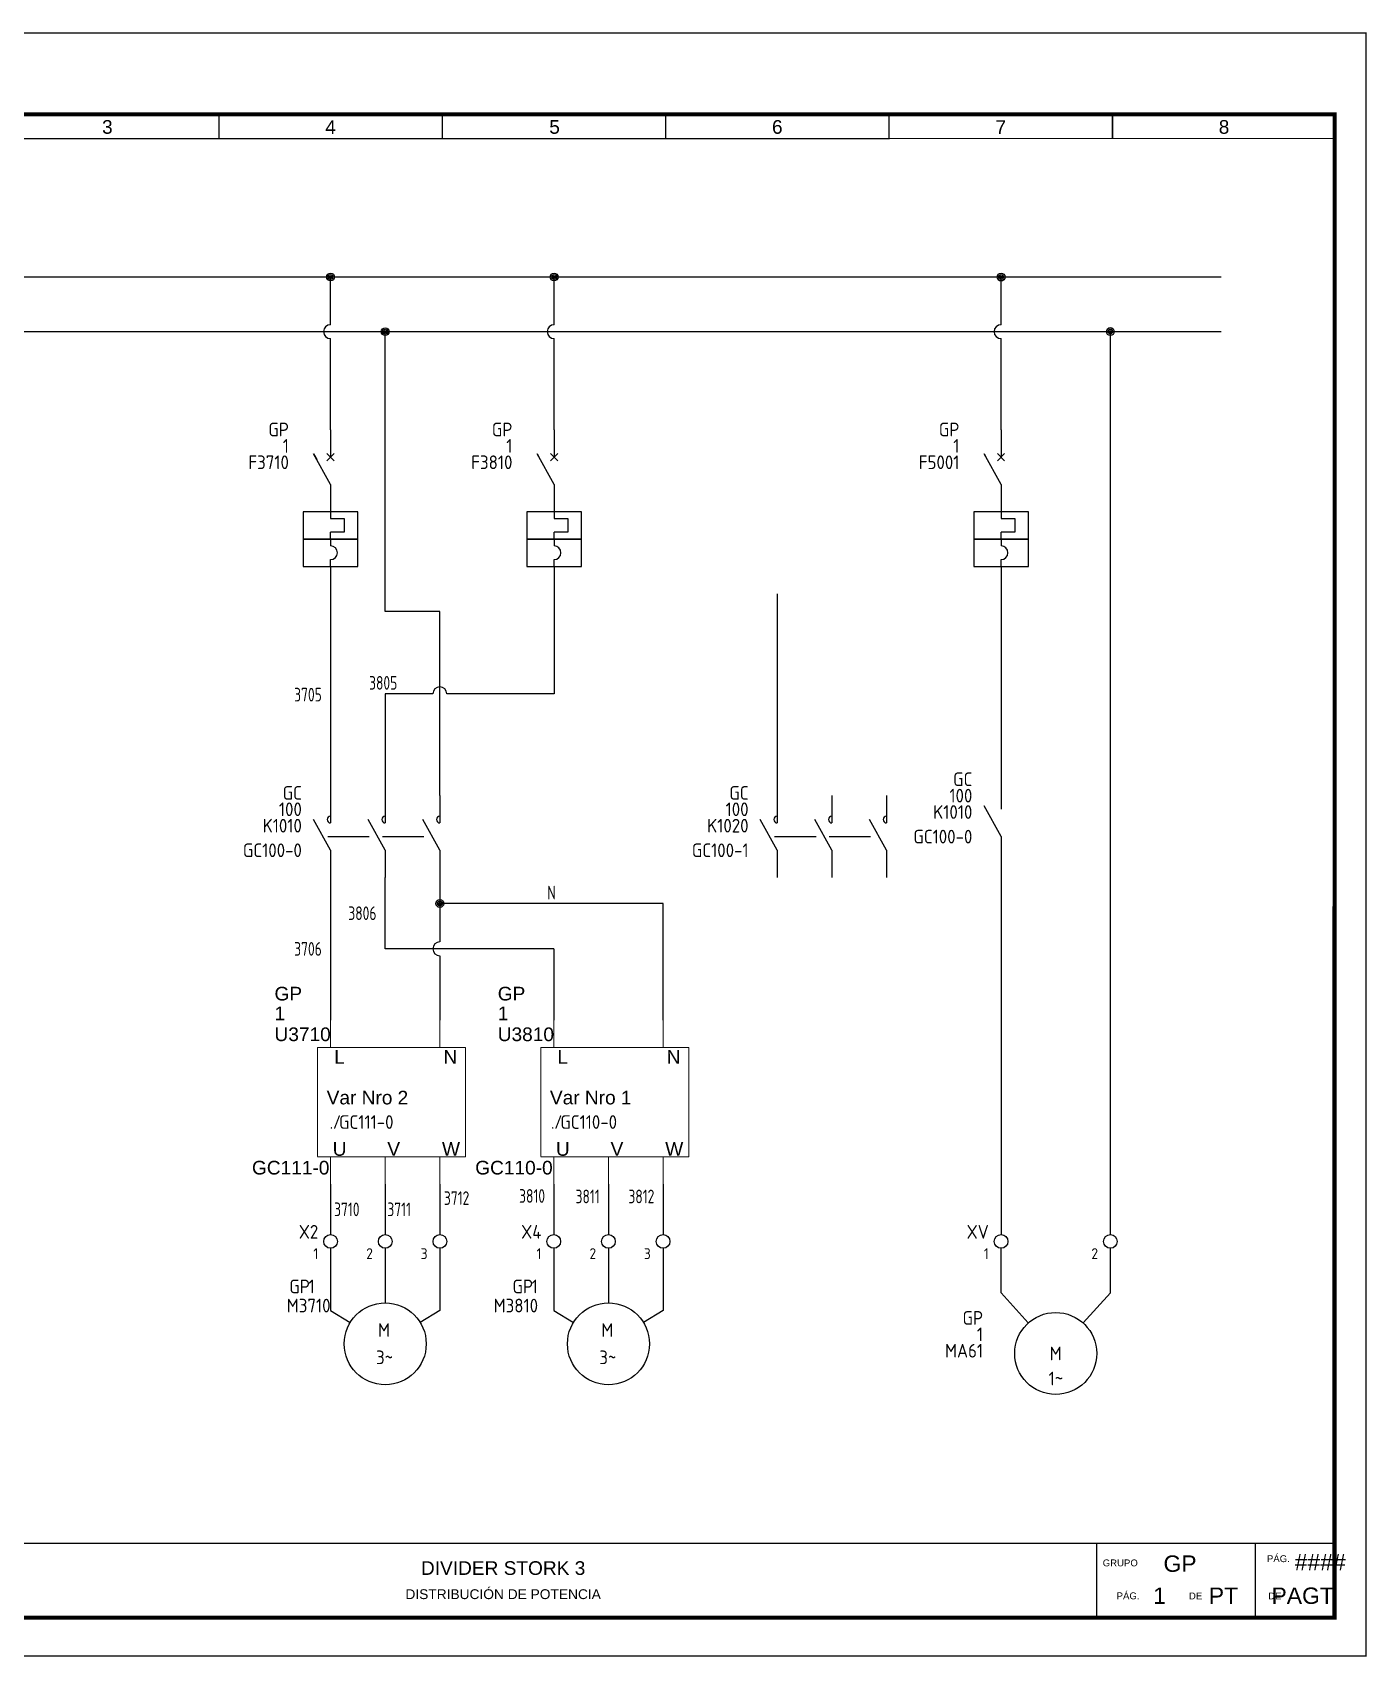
# Model space of a CAD drawing. Header units: millimetres. Extents: x -127 to 420, y 0 to 297.
# Drawn here: x 176.1 to 420.2, y 0 to 297.2 of the extents above; entities that cross this region are included whole.
import ezdxf
from ezdxf.enums import TextEntityAlignment as Align

# ---------------------------------------------------------------- set-up
doc = ezdxf.new("R2010")
doc.units = ezdxf.units.MM
doc.layers.add('BLK_25', color=250, linetype='Continuous', lineweight=25)
doc.layers.add('eProC - L2', color=41, linetype='Continuous', lineweight=20)
for name, color, linetype in [('BRN_25', 40, 'Continuous'), ('LBLE_25', 4, 'Continuous'), ('LINK', 9, 'Continuous'), ('LOC', 8, 'Continuous'), ('MISC', 7, 'Continuous'), ('SYMS', 7, 'Continuous'), ('TAGS', 150, 'Continuous'), ('TERMS', 123, 'Continuous'), ('WIREFIXED', 7, 'Continuous'), ('XREF', 7, 'Continuous'), ('XREFCHILD', 134, 'Continuous')]:
    doc.layers.add(name, color=color, linetype=linetype)
doc.styles.get("Standard").update_dxf_attribs({"font": 'arial.ttf'})
doc.styles.add('WD', font='arial.ttf')
doc.styles.add('WD_IEC', font='ISOCP2.shx', dxfattribs={"width": 0.9, "height": 4})
picture_1 = doc.add_image_def('image1.jpg', size_in_pixel=(564, 174))

# ---------------------------------------------------------------- blocks, each defined once
blk = doc.blocks.new('WDDOT')
for radius in [0.72, 0.449, 0.223]:
    blk.add_circle((0, 0), radius)
blk = doc.blocks.new('VMS21P')
for p, q in [((0, 7.5), (0, 2.5)), ((0, -2.5), (-3.12, 3.12)), ((0, -2.5), (0, -7.5))]:
    blk.add_line(p, q)
blk.add_arc((0, 3.12), 0.625, 90, 270)
at = {"style": 'WD_IEC'}
for tag, p in [('INST', (-5.25, 6.75)), ('LOC', (-5.25, 3.75)), ('TAG2', (-5.25, 0.75)), ('XREF', (-5.25, -3.75)), ('DESC1', (-5.25, -6.75)), ('DESC2', (-5.25, -9.75)), ('DESC3', (-5.25, -12.75))]:
    blk.add_attdef(tag, text='', height=2.5, dxfattribs=at).set_placement(p, align=Align.RIGHT)
blk.add_attdef('TERM01', text='', height=2, rotation=90, dxfattribs=at).set_placement((-1, 7.5), align=Align.RIGHT)
at = {"style": 'WD_IEC', "flags": 1}
for tag, p, height in [('X2TERM01', (0, 7.5), 0.32), ('X4LINK', (-2.91, 0), 0.32), ('X1LINK', (-0.5, 0), 0.32), ('CONTACT', (4, -3.5), 1), ('FAMILY', (4, -5), 1), ('X8TERM02', (0, -7.5), 0.32)]:
    blk.add_attdef(tag, p, '', height=height, dxfattribs=at)
at = {"style": 'WD_IEC'}
blk.add_attdef('TERM02', (-1, -7.5), '', height=2, rotation=90, dxfattribs=at)
blk = doc.blocks.new('WD_WNV')
at = {"linetype": 'Continuous', "style": 'WD_IEC', "width": 0.8}
blk.add_attdef('WIRENO', text='', height=2.5, dxfattribs=at).set_placement((-1.6, 0), align=Align.MIDDLE_RIGHT)
at = {"style": 'WD_IEC', "flags": 1}
for tag, p in [('W08USER', (-1, 0.375)), ('W04USER', (-1, 0.875)), ('W05USER', (-1, 0.75)), ('W09USER', (-1, 0.25)), ('W03USER', (-1, 1)), ('W06USER', (-1, 0.625)), ('W07USER', (-1, 0.5)), ('W02USER', (-1, 1.125)), ('W01USER', (-1, 1.25)), ('W10USER', (-1, 0.125))]:
    blk.add_attdef(tag, text='', height=0.08, dxfattribs=at).set_placement(p, align=Align.CENTER)
blk = doc.blocks.new('WD_WNH')
at = {"linetype": 'Continuous', "style": 'WD_IEC', "width": 0.8}
blk.add_attdef('WIRENO', text='', height=2.5, dxfattribs=at).set_placement((0, 0.75), align=Align.CENTER)
at = {"style": 'WD_IEC', "flags": 1}
for tag, p in [('W08USER', (0, 0.375)), ('W04USER', (0, 0.875)), ('W05USER', (0, 0.75)), ('W09USER', (0, 0.25)), ('W03USER', (0, 1)), ('W06USER', (0, 0.625)), ('W07USER', (0, 0.5)), ('W02USER', (0, 1.125)), ('W01USER', (0, 1.25)), ('W10USER', (0, 0.125))]:
    blk.add_attdef(tag, text='', height=0.08, dxfattribs=at).set_placement(p, align=Align.CENTER)
blk = doc.blocks.new('Var_Monofasico')
at = {"layer": 'eProC - L2'}
for p, q in [((0, -5), (0, 0)), ((20, 0), (20, -5)), ((-2.4, -5), (24.7, -5)), ((-2.4, -5), (-2.4, -24.97)), ((24.7, -5), (24.7, -25)), ((-2.4, -25), (24.7, -25)), ((0, -25), (0, -30)), ((10, -30), (10, -25)), ((20, -30), (20, -25))]:
    blk.add_line(p, q, dxfattribs=at)
at = {"style": 'WD', "flags": 1}
for tag, p in [('X2TERM01', (0, 0)), ('X2TERM02', (20, 0)), ('X8TERM03', (0, -30)), ('X8TERM04', (10, -30)), ('X8TERM05', (20, -30))]:
    blk.add_attdef(tag, p, '', height=0.005, dxfattribs=at)
at = {"style": 'WD', "width": 0.7}
for tag, p in [('TERM01', (0, -0.02)), ('TERM02', (20, -0.02))]:
    blk.add_attdef(tag, text='', height=0.0625, dxfattribs=at).set_placement(p, align=Align.TOP_CENTER)
for tag, p in [('TERM03', (0, -29.97)), ('TERM04', (10, -29.97)), ('TERM05', (20, -29.97))]:
    blk.add_attdef(tag, text='', height=0.0625, dxfattribs=at).set_placement(p, align=Align.CENTER)
at = {"layer": 'eProC - L2', "char_height": 2.5, "attachment_point": 1}
for s, width, insert in [('L', 6.6916, (0.66, -5.48)), ('N', 6.6916, (20.66, -5.48)), ('Var Nro', 24.0462, (-0.71, -12.91)), ('U', 6.6916, (0.39, -22.32)), ('V', 6.6916, (10.39, -22.32)), ('W', 6.6916, (20.39, -22.32))]:
    blk.add_mtext_dynamic_manual_height_columns(s, width=width, gutter_width=12.5, heights=[0], dxfattribs=dict(at, insert=insert))
at = {"layer": 'eProC - L2'}
for tag, p in [('INST', (-10.26, 3.61)), ('LOC', (-10.26, -0.01)), ('TAG1', (-10.26, -3.83)), ('NRO', (12.26, -15.42))]:
    blk.add_attdef(tag, p, '', height=2.5, dxfattribs=at)
blk.add_attdef('XREF', text='', height=2.5, dxfattribs=at).set_placement((-0.21, -28.24), align=Align.RIGHT)
blk = doc.blocks.new('VMO13')
blk.add_circle((0, 0), 7.5)
at = {"style": 'WD_IEC'}
for tag, p in [('INST', (-12.88, 12.75)), ('LOC', (-12.88, 9.25)), ('TAG1', (-12.88, 5.75)), ('DESC1', (-12.88, 1.5)), ('DESC2', (-12.88, -2)), ('DESC3', (-12.88, -5.5)), ('RATING1', (-12.88, -9)), ('RATING2', (-12.88, -12.5)), ('RATING3', (-12.88, -16)), ('RATING4', (-12.95, -19.58))]:
    blk.add_attdef(tag, text='', height=2.5, dxfattribs=at).set_placement(p, align=Align.RIGHT)
blk.add_attdef('TERM02', (-0.69, 7.75), '', height=2, rotation=90, dxfattribs=at)
at = {"style": 'WD_IEC', "flags": 1}
for tag, p, height in [('MFG', (12.75, 9), 1.5), ('X2TERM02', (0, 7.5), 0.32), ('CAT', (12.75, 6.5), 1.5), ('X0TERM01', (-6.4, 3.9), 0.32), ('X0TERM03', (6.4, 3.9), 0.32), ('X4LINK', (-7.5, 0), 0.32), ('X1LINK', (7.5, 0), 0.32), ('X8TERM04', (0, -7.5), 0.32), ('ASSYCODE', (1, -9), 1), ('FAMILY', (1, -10.5), 1), ('CATDESC', (1, -12), 1)]:
    blk.add_attdef(tag, p, '', height=height, dxfattribs=at)
at = {"style": 'WD_IEC'}
for tag, p in [('TERM01', (-7.35, 4.34)), ('TERM03', (9.35, 4.53)), ('TERM04', (-0.59, -7.92))]:
    blk.add_attdef(tag, text='', height=2, rotation=90, dxfattribs=at).set_placement(p, align=Align.RIGHT)
for tag, p in [('M', (-0.22, 1.27)), ('3~', (-0.12, -3.73))]:
    blk.add_attdef(tag, text='', height=2.5, dxfattribs=at).set_placement(p, align=Align.CENTER)
at = {"lineweight": 15, "style": 'WD_IEC'}
blk.add_attdef('XREF', text='', height=2.5, dxfattribs=at).set_placement((-13.19, -22.86), align=Align.RIGHT)
blk = doc.blocks.new('VT0002')
blk.add_circle((0, 0), 1.25)
at = {"style": 'WD_IEC'}
for tag, p in [('INST', (-2.25, 6.5)), ('LOC', (-2.25, 3.5)), ('DESC1', (-2.25, -6.25)), ('DESC2', (-2.25, -9.25)), ('DESC3', (-2.25, -12.25))]:
    blk.add_attdef(tag, text='', height=2.5, dxfattribs=at).set_placement(p, align=Align.RIGHT)
at = {"style": 'WD_IEC', "flags": 1}
for tag, p, height in [('ASSYCODE', (2.75, 10.75), 1), ('CATDESC', (2.75, 9.25), 1), ('MFG', (2.75, 7.25), 1.5), ('CAT', (2.75, 4.75), 1.5), ('X4PIN01', (-1.25, 1), 0.25), ('X4TERM01', (-1.25, 0), 0.25), ('X4TERMDESC01', (-1.25, 0.5), 0.4), ('STRIPSEQ', (0, 0), 0.025), ('X2PIN01', (0, 2.25), 0.25), ('X2TERM01', (0, 1.25), 0.25), ('X8PIN01', (0, -0.25), 0.25), ('X2TERMDESC01', (0, 1.75), 0.4), ('X1PIN01', (1.25, 1), 0.25), ('X1TERM01', (1.25, 0), 0.25), ('X1TERMDESC01', (1.25, 0.5), 0.4), ('LINKTERM', (0, -0.04), 0.025), ('X8TERM01', (0, -1.25), 0.25), ('X8TERMDESC01', (0, -0.75), 0.4)]:
    blk.add_attdef(tag, p, '', height=height, dxfattribs=at)
at = {"style": 'WD_IEC', "flags": 8}
for tag, height, p in [('TAGSTRIP', 2.5, (-2.25, 0.5)), ('TERM01', 2, (-2.25, -3.25))]:
    blk.add_attdef(tag, text='', height=height, dxfattribs=at).set_placement(p, align=Align.RIGHT)
blk = doc.blocks.new('VMS21')
for p, q in [((0, 7.5), (0, 2.5)), ((0, -2.5), (-3.12, 3.12)), ((0, -2.5), (0, -7.5))]:
    blk.add_line(p, q)
at = {"style": 'WD_IEC'}
for tag, p in [('INST', (-5.25, 6.75)), ('LOC', (-5.25, 3.75)), ('TAG2', (-5.25, 0.75)), ('XREF', (-5.25, -3.75)), ('DESC1', (-5.25, -6.75)), ('DESC2', (-5.25, -9.75)), ('DESC3', (-5.25, -12.75))]:
    blk.add_attdef(tag, text='', height=2.5, dxfattribs=at).set_placement(p, align=Align.RIGHT)
blk.add_attdef('TERM01', text='', height=2, rotation=90, dxfattribs=at).set_placement((-1, 7.5), align=Align.RIGHT)
at = {"style": 'WD_IEC', "flags": 1}
for tag, p, height in [('X2TERM01', (0, 7.5), 0.32), ('X4LINK', (-2.81, 0), 0.32), ('X1LINK', (-0.5, 0), 0.32), ('CONTACT', (4, -3.5), 1), ('FAMILY', (4, -5), 1), ('X8TERM02', (0, -7.5), 0.32)]:
    blk.add_attdef(tag, p, '', height=height, dxfattribs=at)
at = {"style": 'WD_IEC'}
blk.add_attdef('TERM02', (-1, -7.5), '', height=2, rotation=90, dxfattribs=at)
blk = doc.blocks.new('VMO1M9')
blk.add_circle((0, 0), 7.5)
at = {"style": 'WD_IEC'}
for tag, p in [('INST', (-13.29, 5.25)), ('LOC', (-13.29, 2.25)), ('TAG1', (-13.29, -0.75)), ('RATING1', (-13.29, -4.8)), ('DESC1', (-13.29, -12.1)), ('DESC2', (-13.29, -15.1)), ('DESC3', (-13.29, -18.1))]:
    blk.add_attdef(tag, text='', height=2.5, dxfattribs=at).set_placement(p, align=Align.RIGHT)
for tag, p in [('TERM01', (-6.47, 6.21)), ('TERM02', (8.52, 6.21))]:
    blk.add_attdef(tag, text='', height=2, rotation=90, dxfattribs=at).set_placement(p, align=Align.RIGHT)
at = {"style": 'WD_IEC', "flags": 1}
for tag, p, height in [('MFG', (7.54, 6.5), 1.5), ('X0TERM01', (-5.03, 5.56), 0.32), ('X0TERM02', (5.02, 5.58), 0.32), ('CAT', (7.54, 4), 1.5), ('X4LINK', (-7.55, -0.02), 0.32), ('X1LINK', (7.45, -0.02), 0.32), ('ASSYCODE', (7.65, -4), 1), ('FAMILY', (7.65, -5.5), 1), ('CATDESC', (7.65, -7), 1)]:
    blk.add_attdef(tag, p, '', height=height, dxfattribs=at)
at = {"style": 'WD_IEC'}
for tag, p in [('M', (0, 0)), ('1~', (0.04, -4.59))]:
    blk.add_attdef(tag, text='', height=2.5, dxfattribs=at).set_placement(p, align=Align.MIDDLE)
at = {"lineweight": 15, "style": 'WD_IEC'}
blk.add_attdef('XREF', text='', height=2.5, dxfattribs=at).set_placement((-13.29, -9.1), align=Align.RIGHT)
at = {"style": 'WD_IEC', "width": 0.9}
blk.add_attdef('WDTAGALT', text='', height=2.5, dxfattribs=at).set_placement((-13.29, -21.1), align=Align.RIGHT)
blk = doc.blocks.new('VCB11Q9')
for p, q in [((0, 7.5), (0, 2.5)), ((0, -2.5), (-3.12, 3.12)), ((-3.12, 3.12), (-2.52, 2.03)), ((-0.66, 1.84), (0.66, 3.16)), ((-0.66, 3.16), (0.66, 1.84)), ((0, -2.5), (0, -7.5)), ((0, -7.5), (0, -8.75)), ((0, -8.75), (2.5, -8.75)), ((2.5, -8.75), (2.5, -11.25)), ((0, -12.5), (0, -11.25)), ((2.5, -11.25), (0, -11.25)), ((0, -12.5), (0, -13.75)), ((0, -17.5), (0, -16.25)), ((0, -17.5), (0, -22.5))]:
    blk.add_line(p, q)
for points in [[(-5, -7.5), (-5, -12.5), (5, -12.5), (5, -7.5)], [(-5, -12.5), (-5, -17.5), (5, -17.5), (5, -12.5)]]:
    blk.add_lwpolyline(points, close=True)
blk.add_arc((0, -15), 1.25, 270, 90)
at = {"style": 'WD_IEC'}
for tag, p in [('INST', (-7.62, 6.3)), ('LOC', (-7.62, 3.3)), ('TAG1', (-7.62, 0.3)), ('RATING1', (-7.62, -2.7)), ('DESC1', (-7.62, -15.05)), ('DESC2', (-7.62, -18.05)), ('DESC3', (-7.62, -21.05))]:
    blk.add_attdef(tag, text='', height=2.5, dxfattribs=at).set_placement(p, align=Align.RIGHT)
blk.add_attdef('TERM01', text='', height=2, rotation=90, dxfattribs=at).set_placement((-1, 7.5), align=Align.RIGHT)
at = {"style": 'WD_IEC', "flags": 1}
for tag, p, height in [('X2TERM01', (0, 7.5), 0.32), ('X4LINK', (-2.15, 0), 0.32), ('X1LINK', (0.02, 0), 0.32), ('CONTACT', (-5.15, -7.55), 1), ('COMMON', (-3.9, -8.8), 1), ('ASSYCODE', (0.69, -18.77), 1), ('FAMILY', (0.69, -20.27), 1), ('CATDESC', (0.69, -21.77), 1), ('X8TERM02', (0, -22.5), 0.32)]:
    blk.add_attdef(tag, p, '', height=height, dxfattribs=at)
at = {"style": 'WD_IEC', "flags": 9}
for tag, p in [('MFG', (7.81, 5.44)), ('CAT', (7.81, 2.94))]:
    blk.add_attdef(tag, text='', height=1.5, dxfattribs=at).set_placement(p, align=Align.RIGHT)
at = {"lineweight": 15, "style": 'WD_IEC'}
blk.add_attdef('XREF', text='', height=2.5, dxfattribs=at).set_placement((-7.62, -12.05), align=Align.RIGHT)
at = {"style": 'WD_IEC'}
blk.add_attdef('TERM02', (-1, -22.5), '', height=2, rotation=90, dxfattribs=at)
blk = doc.blocks.new('HA2D1_REF')
at = {"insert": (0.12, 1.25), "char_height": 2.5, "attachment_point": 1, "style": 'WD_IEC'}
blk.add_mtext_dynamic_manual_height_columns('./', width=3.6033, gutter_width=12.5, heights=[0], dxfattribs=at)
at = {"style": 'WD_IEC', "flags": 8}
blk.add_attdef('SIGCODE', (0, 3), '', height=2.5, dxfattribs=at)
at = {"style": 'WD_IEC'}
blk.add_attdef('XREF', text='', height=2.5, dxfattribs=at).set_placement((1.82, 0), align=Align.MIDDLE_LEFT)
blk.add_attdef('DESC1', text='', height=2.5, dxfattribs=at).set_placement((4.5, -4.19), align=Align.MIDDLE_CENTER)
blk = doc.blocks.new('eproc_rotulo_010')
at = {"layer": 'eProC - L2', "color": 0, "lineweight": 5, "const_width": 0.233}
for points in [[(0.12, 297.12), (420.12, 297.12), (420.12, 0.12), (0.12, 0.12), (0.12, 297.12)], [(5.9, 20.72), (414.37, 20.7)], [(49.98, 7.12), (49.98, 20.72)], [(70.35, 7.12), (70.35, 20.72)], [(153.64, 7.04), (153.64, 20.64)], [(70.35, 13.92), (153.64, 13.92)], [(126.3, 7.12), (126.3, 13.92)]]:
    blk.add_lwpolyline(points, dxfattribs=at)
at = {"layer": 'eProC - L2', "color": 0}
blk.add_lwpolyline([(420.12, 0.12), (420.12, 297.12), (0.12, 297.12), (0.12, 0.12), (420.12, 0.12)], dxfattribs=at)
at = {"layer": 'eProC - L2', "color": 0, "lineweight": 40, "const_width": 0.75}
blk.add_lwpolyline([(5.92, 7.13), (414.37, 7.11), (414.4, 282.24), (5.95, 282.27)], close=True, dxfattribs=at)
at = {"layer": 'eProC - L2', "color": 0, "lineweight": 5, "const_width": 0.233}
for points in [[(46.8, 277.83), (5.9, 277.83), (5.9, 282.27), (46.8, 282.27)], [(87.64, 277.83), (46.75, 277.83), (46.75, 282.27), (87.64, 282.27)], [(128.54, 277.83), (87.64, 277.83), (87.64, 282.26), (128.54, 282.26)], [(169.38, 277.83), (128.49, 277.83), (128.49, 282.26), (169.38, 282.26)], [(210.28, 277.82), (169.38, 277.82), (169.38, 282.26), (210.28, 282.26)], [(251.12, 277.82), (210.23, 277.82), (210.23, 282.26), (251.12, 282.26)], [(373.76, 277.83), (332.86, 277.83), (332.86, 282.27), (373.76, 282.27)], [(414.6, 277.83), (373.71, 277.83), (373.71, 282.27), (414.6, 282.27)], [(292.02, 277.82), (251.12, 277.82), (251.12, 282.25), (292.02, 282.25)], [(332.86, 277.82), (291.97, 277.82), (291.97, 282.25), (332.86, 282.25)]]:
    blk.add_lwpolyline(points, close=True, dxfattribs=at)
at = {"layer": 'eProC - L2', "color": 0, "lineweight": 0, "const_width": 0.233}
for points in [[(370.87, 7.1), (370.87, 20.7)], [(399.87, 7.1), (399.87, 20.7)]]:
    blk.add_lwpolyline(points, dxfattribs=at)
at = {"layer": 'eProC - L2', "color": 0, "lineweight": 20, "char_height": 2.5, "attachment_point": 8}
for s, insert in [('{\\fArial|b0|i0|c0|p18;00}', (26.35, 278.66)), ('{\\fArial|b0|i0|c0|p18;0}', (67.19, 278.66)), ('{\\fArial|b0|i0|c0|p18;1}', (108.09, 278.66)), ('{\\fArial|b0|i0|c0|p18;2}', (149.2, 278.66)), ('{\\fArial|b0|i0|c0|p18;3}', (189.83, 278.66)), ('{\\fArial|b0|i0|c0|p18;4}', (230.67, 278.66)), ('{\\fArial|b0|i0|c0|p18;5}', (271.66, 278.66)), ('{\\fArial|b0|i0|c0|p18;6}', (312.41, 278.66)), ('{\\fArial|b0|i0|c0|p18;7}', (353.31, 278.66)), ('{\\fArial|b0|i0|c0|p18;8}', (394.16, 278.66))]:
    blk.add_mtext(s, dxfattribs=dict(at, insert=insert))
at = {"layer": 'eProC - L2', "color": 0, "char_height": 1.2552}
for s, insert, attachment_point in [('{\\fArial|b0|i0|c0|p18;CONFECCIÓN }', (60.16, 18.11), 8), ('{\\fArial|b0|i0|c0|p18;CLIENTE}', (72.05, 18.11), 7), ('{\\fArial|b0|i0|c0|p18;PÁG.}', (402.01, 17.26), 7), ('{\\fArial|b0|i0|c0|p18;GRUPO}', (371.96, 16.49), 7), ('{\\fArial|b0|i0|c0|p18;ULTIMA VERSIÓN}', (60.16, 12.05), 8), ('{\\fArial|b0|i0|c0|p18;ARCHIVO}', (72.15, 11.76), 7), ('{\\fArial|b0|i0|c0|p18;FECHA}', (128.15, 11.76), 7), ('{\\fArial|b0|i0|c0|p18;PÁG.}', (374.51, 10.46), 7), ('{\\fArial|b0|i0|c0|p18;DE}', (387.74, 10.46), 7), ('{\\fArial|b0|i0|c0|p18;DE}', (402.24, 10.46), 7)]:
    blk.add_mtext(s, dxfattribs=dict(at, insert=insert, attachment_point=attachment_point))
at = {"layer": 'eProC - L2', "color": 0}
for tag, p in [('GR', (386.11, 17)), ('PGRAL', (411.76, 17.25)), ('PG', (382.35, 11.13)), ('PT', (394.05, 11.13)), ('PAGT', (408.55, 11.13))]:
    blk.add_attdef(tag, text='', height=3, dxfattribs=at).set_placement(p, align=Align.MIDDLE_CENTER)
for tag, height, p in [('CONF', 2.31, (60.16, 14.76)), ('CLIENTE', 2.31, (111.99, 14.74)), ('DESC_1', 2.5, (262.25, 14.94)), ('DESC__2', 1.8, (262.25, 10.51)), ('ULT', 2.31, (60.16, 8.79)), ('ARCH', 2.31, (98.32, 8.46)), ('FECHA', 2.31, (139.94, 8.5))]:
    blk.add_attdef(tag, text='', height=height, dxfattribs=at).set_placement(p, align=Align.CENTER)
at = {"layer": 'eProC - L2', "color": 0, "flags": 9}
blk.add_attdef('WD_TB', (0.12, 0.12), '', height=2.5, dxfattribs=at)
at = {"layer": 'eProC - L2', "color": 0}
image = blk.add_image(picture_1, insert=(5.9, 7.12), size_in_units=(44.08, 13.6), dxfattribs=at)
image.dxf.flags = 7

msp = doc.modelspace()

# ---------------------------------------------------------------- linework, layer by layer
at = {"layer": 'BLK_25'}
for p, q in [((230.67, 86.46), (230.67, 77.23)), ((240.67, 86.46), (240.67, 77.23)), ((250.67, 86.46), (250.67, 77.23)), ((271.52, 86.46), (271.52, 77.23)), ((281.52, 86.46), (281.52, 77.23)), ((291.52, 86.46), (291.52, 77.23)), ((230.67, 74.73), (230.67, 63.33)), ((240.67, 74.73), (240.67, 64.73)), ((250.67, 74.73), (250.67, 63.33)), ((271.52, 74.73), (271.52, 63.33)), ((281.52, 74.73), (281.52, 64.73)), ((291.52, 74.73), (291.52, 63.33)), ((230.67, 63.33), (234.27, 61.14)), ((250.67, 63.33), (247.08, 61.14)), ((271.52, 63.33), (275.12, 61.14)), ((291.52, 63.33), (287.92, 61.14))]:
    msp.add_line(p, q, dxfattribs=at)
at = {"layer": 'BRN_25'}
for p, q in [((26.35, 252.49), (393.65, 252.49)), ((230.67, 243.75), (230.67, 252.48)), ((271.57, 243.75), (271.57, 252.48)), ((353.36, 243.74), (353.36, 252.47)), ((230.67, 224.52), (230.67, 241.21)), ((271.57, 224.52), (271.57, 241.21)), ((353.36, 224.52), (353.36, 241.2)), ((230.67, 194.52), (230.67, 157.56)), ((271.57, 194.52), (271.57, 176.2)), ((312.41, 194.52), (312.41, 157.56)), ((353.36, 194.52), (353.36, 160.06)), ((249.4, 176.2), (240.67, 176.2)), ((240.67, 176.2), (240.67, 157.56)), ((271.57, 176.2), (251.94, 176.2)), ((353.36, 145.06), (353.36, 77.23)), ((230.67, 142.56), (230.67, 116.46)), ((240.67, 129.51), (240.67, 142.56)), ((271.52, 129.51), (240.67, 129.51)), ((271.52, 129.51), (271.52, 116.46)), ((353.36, 70.66), (353.36, 74.73)), ((353.36, 66.59), (353.36, 70.66)), ((353.36, 66.59), (358.35, 61.05))]:
    msp.add_line(p, q, dxfattribs=at)
for centre, start, end in [((230.67, 242.48), 90, 270), ((271.57, 242.48), 90, 270), ((353.36, 242.47), 90, 270), ((250.67, 176.2), 0, 180)]:
    msp.add_arc(centre, 1.27, start, end, dxfattribs=at)
at = {"layer": 'LBLE_25'}
for p, q in [((36.35, 242.49), (393.65, 242.49)), ((240.67, 191.27), (240.67, 242.48)), ((373.36, 77.23), (373.36, 242.49)), ((250.67, 191.27), (240.67, 191.27)), ((250.67, 157.56), (250.67, 191.27)), ((250.67, 142.56), (250.67, 130.78)), ((291.52, 137.81), (250.67, 137.81)), ((291.52, 116.46), (291.52, 137.81)), ((250.67, 128.24), (250.67, 116.46)), ((373.36, 66.59), (373.36, 74.73)), ((373.36, 66.59), (368.38, 61.05))]:
    msp.add_line(p, q, dxfattribs=at)
msp.add_arc((250.67, 129.51), 1.27, 90, 270, dxfattribs=at)
at = {"layer": 'LINK'}
for points in [[(230.17, 150.06), (237.76, 150.06)], [(240.17, 150.06), (247.76, 150.06)], [(311.91, 150.06), (319.5, 150.06)], [(321.91, 150.06), (329.5, 150.06)]]:
    msp.add_lwpolyline(points, dxfattribs=at)

# ---------------------------------------------------------------- block references
at = {"layer": 'eProC - L2'}
msp.add_blockref('eproc_rotulo_010', (0, 0), dxfattribs=at).add_auto_attribs({'PAGT': 'PAGT', 'PGRAL': '####', 'PT': 'PT', 'CONF': 'CONF', 'ULT': 'ULT', 'ARCH': 'XING_ELE32901_A0', 'GR': 'GP', 'PG': '1', 'DESC_1': 'DIVIDER STORK 3', 'DESC__2': 'DISTRIBUCIÓN DE POTENCIA', 'FECHA': '04/01/2021', 'CLIENTE': 'MOLINOS SA - PTA SANTA CLARA'})
at = {"layer": 'SYMS'}
for name, p in [('WDDOT', (230.67, 252.48)), ('WDDOT', (271.57, 252.48)), ('WDDOT', (353.36, 252.47)), ('WDDOT', (240.67, 242.48)), ('WDDOT', (373.36, 242.49)), ('VMS21P', (240.67, 150.06)), ('VMS21P', (250.67, 150.06)), ('VMS21P', (322.41, 150.06)), ('VMS21P', (332.41, 150.06)), ('WDDOT', (250.67, 137.81))]:
    msp.add_blockref(name, p, dxfattribs=at)
ref = msp.add_blockref('VCB11Q9', (230.67, 217.02), dxfattribs=at)
ref.add_attrib('TAG1', 'F3710', dxfattribs={"layer": 'TAGS', "height": 2.5, "style": 'WD_IEC'}).set_placement((223.05, 217.32), align=Align.RIGHT)
ref.add_attrib('INST', 'GP', dxfattribs={"layer": 'LOC', "height": 2.5, "style": 'WD_IEC'}).set_placement((223.05, 223.32), align=Align.RIGHT)
ref.add_attrib('LOC', '1', dxfattribs={"layer": 'LOC', "height": 2.5, "style": 'WD_IEC'}).set_placement((223.05, 220.32), align=Align.RIGHT)
ref = msp.add_blockref('VCB11Q9', (271.57, 217.02), dxfattribs=at)
ref.add_attrib('TAG1', 'F3810', dxfattribs={"layer": 'TAGS', "height": 2.5, "style": 'WD_IEC'}).set_placement((263.95, 217.32), align=Align.RIGHT)
ref.add_attrib('INST', 'GP', dxfattribs={"layer": 'LOC', "height": 2.5, "style": 'WD_IEC'}).set_placement((263.95, 223.32), align=Align.RIGHT)
ref.add_attrib('LOC', '1', dxfattribs={"layer": 'LOC', "height": 2.5, "style": 'WD_IEC'}).set_placement((263.95, 220.32), align=Align.RIGHT)
ref = msp.add_blockref('VCB11Q9', (353.36, 217.02), dxfattribs=at)
ref.add_attrib('TAG1', 'F5001', dxfattribs={"layer": 'TAGS', "height": 2.5, "style": 'WD_IEC'}).set_placement((345.74, 217.32), align=Align.RIGHT)
ref.add_attrib('INST', 'GP', dxfattribs={"layer": 'LOC', "height": 2.5, "style": 'WD_IEC'}).set_placement((345.74, 223.32), align=Align.RIGHT)
ref.add_attrib('LOC', '1', dxfattribs={"layer": 'LOC', "height": 2.5, "style": 'WD_IEC'}).set_placement((345.74, 220.32), align=Align.RIGHT)
ref = msp.add_blockref('VMS21', (353.36, 152.56), dxfattribs=at)
ref.add_attrib('XREF', 'GC100-0', dxfattribs={"layer": 'XREFCHILD', "height": 2.5, "style": 'WD_IEC'}).set_placement((348.11, 148.81), align=Align.RIGHT)
ref.add_attrib('LOC', '100', dxfattribs={"layer": 'LOC', "height": 2.5, "style": 'WD_IEC'}).set_placement((348.11, 156.31), align=Align.RIGHT)
ref.add_attrib('INST', 'GC', dxfattribs={"layer": 'LOC', "height": 2.5, "style": 'WD_IEC'}).set_placement((348.11, 159.31), align=Align.RIGHT)
ref.add_attrib('TAG2', 'K1010', dxfattribs={"layer": 'TAGS', "height": 2.5, "style": 'WD_IEC'}).set_placement((348.11, 153.31), align=Align.RIGHT)
ref = msp.add_blockref('VMS21P', (230.67, 150.06), dxfattribs=at)
ref.add_attrib('XREF', 'GC100-0', dxfattribs={"layer": 'XREFCHILD', "height": 2.5, "style": 'WD_IEC'}).set_placement((225.42, 146.31), align=Align.RIGHT)
ref.add_attrib('LOC', '100', dxfattribs={"layer": 'LOC', "height": 2.5, "style": 'WD_IEC'}).set_placement((225.42, 153.81), align=Align.RIGHT)
ref.add_attrib('INST', 'GC', dxfattribs={"layer": 'LOC', "height": 2.5, "style": 'WD_IEC'}).set_placement((225.42, 156.81), align=Align.RIGHT)
ref.add_attrib('TAG2', 'K1010', dxfattribs={"layer": 'TAGS', "height": 2.5, "style": 'WD_IEC'}).set_placement((225.42, 150.81), align=Align.RIGHT)
ref = msp.add_blockref('VMS21P', (312.41, 150.06), dxfattribs=at)
ref.add_attrib('XREF', 'GC100-1', dxfattribs={"layer": 'XREFCHILD', "height": 2.5, "style": 'WD_IEC'}).set_placement((307.16, 146.31), align=Align.RIGHT)
ref.add_attrib('LOC', '100', dxfattribs={"layer": 'LOC', "height": 2.5, "style": 'WD_IEC'}).set_placement((307.16, 153.81), align=Align.RIGHT)
ref.add_attrib('INST', 'GC', dxfattribs={"layer": 'LOC', "height": 2.5, "style": 'WD_IEC'}).set_placement((307.16, 156.81), align=Align.RIGHT)
ref.add_attrib('TAG2', 'K1020', dxfattribs={"layer": 'TAGS', "height": 2.5, "style": 'WD_IEC'}).set_placement((307.16, 150.81), align=Align.RIGHT)
ref = msp.add_blockref('Var_Monofasico', (230.67, 116.46), dxfattribs=at)
ref.add_attrib('TAG1', 'U3710', (220.41, 112.63), dxfattribs={"layer": 'TAGS', "height": 2.5})
ref.add_attrib('INST', 'GP', (220.41, 120.07), dxfattribs={"layer": 'LOC', "height": 2.5})
ref.add_attrib('LOC', '1', (220.41, 116.45), dxfattribs={"layer": 'LOC', "height": 2.5})
ref.add_attrib('XREF', 'GC111-0', dxfattribs={"layer": 'XREF', "height": 2.5}).set_placement((230.46, 88.22), align=Align.RIGHT)
ref.add_attrib('NRO', '2', (242.93, 101.04), dxfattribs={"layer": 'MISC', "height": 2.5})
ref = msp.add_blockref('Var_Monofasico', (271.52, 116.46), dxfattribs=at)
ref.add_attrib('TAG1', 'U3810', (261.26, 112.63), dxfattribs={"layer": 'TAGS', "height": 2.5})
ref.add_attrib('INST', 'GP', (261.26, 120.07), dxfattribs={"layer": 'LOC', "height": 2.5})
ref.add_attrib('LOC', '1', (261.26, 116.45), dxfattribs={"layer": 'LOC', "height": 2.5})
ref.add_attrib('XREF', 'GC110-0', dxfattribs={"layer": 'XREF', "height": 2.5}).set_placement((271.31, 88.22), align=Align.RIGHT)
ref.add_attrib('NRO', '1', (283.78, 101.04), dxfattribs={"layer": 'MISC', "height": 2.5})
ref = msp.add_blockref('HA2D1_REF', (230.4, 97.82), dxfattribs=at)
ref.add_attrib('XREF', 'GC111-0', dxfattribs={"layer": 'XREF', "height": 2.5, "style": 'WD_IEC'}).set_placement((232.23, 97.82), align=Align.MIDDLE_LEFT)
ref = msp.add_blockref('HA2D1_REF', (270.9, 97.82), dxfattribs=at)
ref.add_attrib('XREF', 'GC110-0', dxfattribs={"layer": 'XREF', "height": 2.5, "style": 'WD_IEC'}).set_placement((272.72, 97.82), align=Align.MIDDLE_LEFT)
ref = msp.add_blockref('VT0002', (230.67, 75.98), dxfattribs=at)
ref.add_attrib('TERM01', '1', dxfattribs={"layer": 'TERMS', "height": 2, "style": 'WD_IEC', "flags": 8}).set_placement((228.42, 72.73), align=Align.RIGHT)
ref.add_attrib('TAGSTRIP', 'X2', dxfattribs={"layer": 'TAGS', "height": 2.5, "style": 'WD_IEC', "flags": 8}).set_placement((228.42, 76.48), align=Align.RIGHT)
ref = msp.add_blockref('VT0002', (271.52, 75.98), dxfattribs=at)
ref.add_attrib('TERM01', '1', dxfattribs={"layer": 'TERMS', "height": 2, "style": 'WD_IEC', "flags": 8}).set_placement((269.27, 72.73), align=Align.RIGHT)
ref.add_attrib('TAGSTRIP', 'X4', dxfattribs={"layer": 'TAGS', "height": 2.5, "style": 'WD_IEC', "flags": 8}).set_placement((269.27, 76.48), align=Align.RIGHT)
ref = msp.add_blockref('VT0002', (353.36, 75.98), dxfattribs=at)
ref.add_attrib('TERM01', '1', dxfattribs={"layer": 'TERMS', "height": 2, "style": 'WD_IEC', "flags": 8}).set_placement((351.11, 72.73), align=Align.RIGHT)
ref.add_attrib('TAGSTRIP', 'XV', dxfattribs={"layer": 'TAGS', "height": 2.5, "style": 'WD_IEC', "flags": 8}).set_placement((351.11, 76.48), align=Align.RIGHT)
ref = msp.add_blockref('VT0002', (240.67, 75.98), dxfattribs=at)
ref.add_attrib('TERM01', '2', dxfattribs={"layer": 'TERMS', "height": 2, "style": 'WD_IEC', "flags": 8}).set_placement((238.42, 72.73), align=Align.RIGHT)
ref = msp.add_blockref('VT0002', (250.67, 75.98), dxfattribs=at)
ref.add_attrib('TERM01', '3', dxfattribs={"layer": 'TERMS', "height": 2, "style": 'WD_IEC', "flags": 8}).set_placement((248.42, 72.73), align=Align.RIGHT)
ref = msp.add_blockref('VT0002', (281.52, 75.98), dxfattribs=at)
ref.add_attrib('TERM01', '2', dxfattribs={"layer": 'TERMS', "height": 2, "style": 'WD_IEC', "flags": 8}).set_placement((279.27, 72.73), align=Align.RIGHT)
ref = msp.add_blockref('VT0002', (291.52, 75.98), dxfattribs=at)
ref.add_attrib('TERM01', '3', dxfattribs={"layer": 'TERMS', "height": 2, "style": 'WD_IEC', "flags": 8}).set_placement((289.27, 72.73), align=Align.RIGHT)
ref = msp.add_blockref('VT0002', (373.36, 75.98), dxfattribs=at)
ref.add_attrib('TERM01', '2', dxfattribs={"layer": 'TERMS', "height": 2, "style": 'WD_IEC', "flags": 8}).set_placement((371.11, 72.73), align=Align.RIGHT)
ref = msp.add_blockref('VMO13', (240.67, 57.23), dxfattribs=at)
ref.add_attrib('M', 'M', dxfattribs={"layer": 'MISC', "height": 2.5, "style": 'WD_IEC'}).set_placement((240.45, 58.5), align=Align.CENTER)
ref.add_attrib('3~', '3~', dxfattribs={"layer": 'MISC', "height": 2.5, "style": 'WD_IEC'}).set_placement((240.55, 53.5), align=Align.CENTER)
ref.add_attrib('LOC', '1', dxfattribs={"layer": 'LOC', "height": 2.5, "style": 'WD_IEC'}).set_placement((227.76, 66.48), align=Align.RIGHT)
ref.add_attrib('INST', 'GP', dxfattribs={"layer": 'LOC', "height": 2.5, "style": 'WD_IEC'}).set_placement((226.88, 66.48), align=Align.RIGHT)
ref.add_attrib('TAG1', 'M3710', dxfattribs={"layer": 'TAGS', "height": 2.5, "style": 'WD_IEC'}).set_placement((230.67, 62.98), align=Align.RIGHT)
ref = msp.add_blockref('VMO13', (281.52, 57.23), dxfattribs=at)
ref.add_attrib('M', 'M', dxfattribs={"layer": 'MISC', "height": 2.5, "style": 'WD_IEC'}).set_placement((281.3, 58.5), align=Align.CENTER)
ref.add_attrib('3~', '3~', dxfattribs={"layer": 'MISC', "height": 2.5, "style": 'WD_IEC'}).set_placement((281.4, 53.5), align=Align.CENTER)
ref.add_attrib('LOC', '1', dxfattribs={"layer": 'LOC', "height": 2.5, "style": 'WD_IEC'}).set_placement((268.59, 66.48), align=Align.RIGHT)
ref.add_attrib('INST', 'GP', dxfattribs={"layer": 'LOC', "height": 2.5, "style": 'WD_IEC'}).set_placement((267.72, 66.48), align=Align.RIGHT)
ref.add_attrib('TAG1', 'M3810', dxfattribs={"layer": 'TAGS', "height": 2.5, "style": 'WD_IEC'}).set_placement((268.64, 62.98), align=Align.RIGHT)
ref = msp.add_blockref('VMO1M9', (363.36, 55.47), dxfattribs=at)
ref.add_attrib('M', 'M', dxfattribs={"layer": 'MISC', "height": 2.5, "style": 'WD_IEC'}).set_placement((363.36, 55.47), align=Align.MIDDLE)
ref.add_attrib('1~', '1~', dxfattribs={"layer": 'MISC', "height": 2.5, "style": 'WD_IEC'}).set_placement((363.4, 50.88), align=Align.MIDDLE)
ref.add_attrib('TAG1', 'MA61', dxfattribs={"layer": 'TAGS', "height": 2.5, "style": 'WD_IEC'}).set_placement((350.07, 54.72), align=Align.RIGHT)
ref.add_attrib('INST', 'GP', dxfattribs={"layer": 'LOC', "height": 2.5, "style": 'WD_IEC'}).set_placement((350.07, 60.72), align=Align.RIGHT)
ref.add_attrib('LOC', '1', dxfattribs={"layer": 'LOC', "height": 2.5, "style": 'WD_IEC'}).set_placement((350.07, 57.72), align=Align.RIGHT)
at = {"layer": 'WIREFIXED'}
ref = msp.add_blockref('WD_WNH', (240.3, 176.2), dxfattribs=at)
ref.add_attrib('WIRENOF', '3805', dxfattribs={"linetype": 'Continuous', "height": 2.5, "style": 'WD_IEC', "width": 0.8}).set_placement((240.3, 176.95), align=Align.CENTER)
ref = msp.add_blockref('WD_WNV', (230.67, 176.04), dxfattribs=at)
ref.add_attrib('WIRENOF', '3705', dxfattribs={"linetype": 'Continuous', "height": 2.5, "style": 'WD_IEC', "width": 0.8}).set_placement((229.07, 176.04), align=Align.MIDDLE_RIGHT)
ref = msp.add_blockref('WD_WNH', (271.1, 137.81), dxfattribs=at)
ref.add_attrib('WIRENOF', 'N', dxfattribs={"linetype": 'Continuous', "height": 2.5, "style": 'WD_IEC', "width": 0.8}).set_placement((271.1, 138.56), align=Align.CENTER)
ref = msp.add_blockref('WD_WNV', (240.67, 136.04), dxfattribs=at)
ref.add_attrib('WIRENOF', '3806', dxfattribs={"linetype": 'Continuous', "height": 2.5, "style": 'WD_IEC', "width": 0.8}).set_placement((239.07, 136.04), align=Align.MIDDLE_RIGHT)
ref = msp.add_blockref('WD_WNV', (230.67, 129.51), dxfattribs=at)
ref.add_attrib('WIRENOF', '3706', dxfattribs={"linetype": 'Continuous', "height": 2.5, "style": 'WD_IEC', "width": 0.8}).set_placement((229.07, 129.51), align=Align.MIDDLE_RIGHT)
ref = msp.add_blockref('WD_WNV', (250.67, 83.9), dxfattribs=at)
ref.add_attrib('WIRENOF', '3712', dxfattribs={"linetype": 'Continuous', "height": 2.5, "style": 'WD_IEC', "width": 0.8}).set_placement((256.06, 83.9), align=Align.MIDDLE_RIGHT)
ref = msp.add_blockref('WD_WNV', (271.52, 84.29), dxfattribs=at)
ref.add_attrib('WIRENOF', '3810', dxfattribs={"linetype": 'Continuous', "height": 2.5, "style": 'WD_IEC', "width": 0.8}).set_placement((269.92, 84.29), align=Align.MIDDLE_RIGHT)
ref = msp.add_blockref('WD_WNV', (281.52, 84.2), dxfattribs=at)
ref.add_attrib('WIRENOF', '3811', dxfattribs={"linetype": 'Continuous', "height": 2.5, "style": 'WD_IEC', "width": 0.8}).set_placement((279.92, 84.2), align=Align.MIDDLE_RIGHT)
ref = msp.add_blockref('WD_WNV', (291.52, 84.2), dxfattribs=at)
ref.add_attrib('WIRENOF', '3812', dxfattribs={"linetype": 'Continuous', "height": 2.5, "style": 'WD_IEC', "width": 0.8}).set_placement((289.92, 84.2), align=Align.MIDDLE_RIGHT)
ref = msp.add_blockref('WD_WNV', (230.67, 81.84), dxfattribs=at)
ref.add_attrib('WIRENOF', '3710', dxfattribs={"linetype": 'Continuous', "height": 2.5, "style": 'WD_IEC', "width": 0.8}).set_placement((235.97, 81.84), align=Align.MIDDLE_RIGHT)
ref = msp.add_blockref('WD_WNV', (240.67, 81.84), dxfattribs=at)
ref.add_attrib('WIRENOF', '3711', dxfattribs={"linetype": 'Continuous', "height": 2.5, "style": 'WD_IEC', "width": 0.8}).set_placement((245.38, 81.84), align=Align.MIDDLE_RIGHT)

doc.saveas('drawing.dxf')
